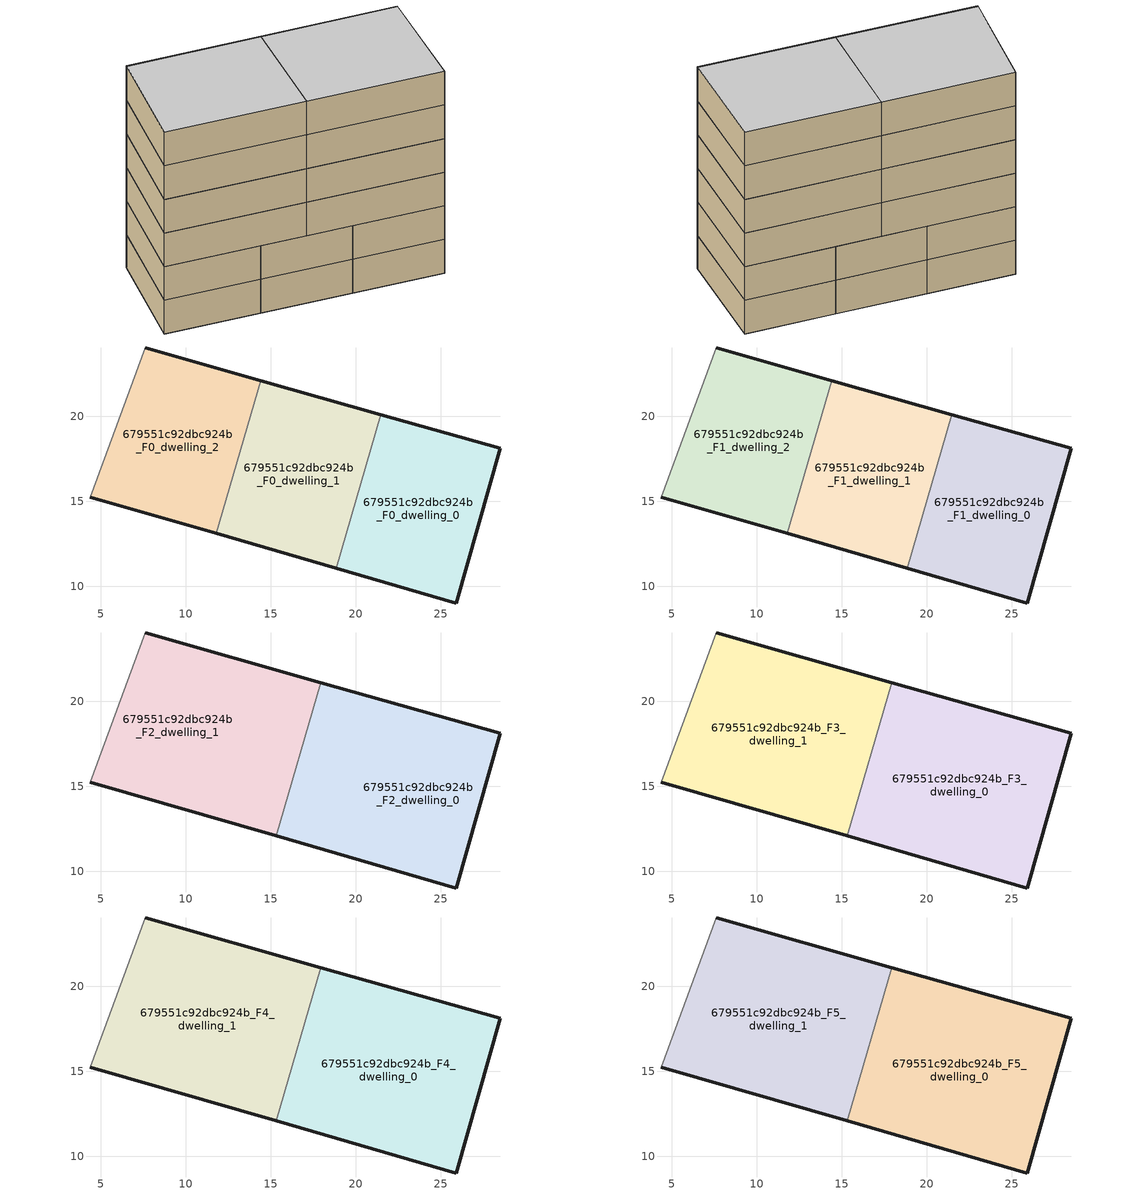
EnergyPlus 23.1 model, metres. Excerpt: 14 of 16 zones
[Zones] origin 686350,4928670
679551c92dbc924b_F0_dwelling_0
 floor ground (EU_floor_Construction): 25.91,9.03 28.48,18.12 21.47,20.1 18.86,11.07 z0
 wall outside (EU_wall_Construction): 21.47,20.1 28.48,18.12 25.91,9.03 18.86,11.07 z0:3
 wall to 679551c92dbc924b_F0_dwelling_1 (EU_wall_Construction): 18.86,11.07 21.47,20.1 z0:3
679551c92dbc924b_F0_dwelling_1
 floor ground (EU_floor_Construction): 18.86,11.07 21.47,20.1 14.4,22.1 11.8,13.12 z0
 wall outside (EU_wall_Construction): 14.4,22.1 21.47,20.1 / 18.86,11.07 11.8,13.12 z0:3
 wall to 679551c92dbc924b_F0_dwelling_2 (EU_wall_Construction): 11.8,13.12 14.4,22.1 z0:3
679551c92dbc924b_F0_dwelling_2
 floor ground (EU_floor_Construction): 11.8,13.12 14.4,22.1 7.61,24.02 4.4,15.26 z0
 wall outside (EU_wall_Construction): 7.61,24.02 14.4,22.1 / 11.8,13.12 4.4,15.26 z0:3
 wall adiabatic (EU_wall_Construction): 4.4,15.26 7.61,24.02 z0:3
679551c92dbc924b_F1_dwelling_0
 floor to 679551c92dbc924b_F0_dwelling_0 (EU_floor_Construction): 25.91,9.03 28.48,18.12 21.47,20.1 18.86,11.07 z3
 wall outside (EU_wall_Construction): 21.47,20.1 28.48,18.12 25.91,9.03 18.86,11.07 z3:6
 wall to 679551c92dbc924b_F1_dwelling_1 (EU_wall_Construction): 18.86,11.07 21.47,20.1 z3:6
679551c92dbc924b_F1_dwelling_1
 floor to 679551c92dbc924b_F0_dwelling_1 (EU_floor_Construction): 18.86,11.07 21.47,20.1 14.4,22.1 11.8,13.12 z3
 wall outside (EU_wall_Construction): 14.4,22.1 21.47,20.1 / 18.86,11.07 11.8,13.12 z3:6
 wall to 679551c92dbc924b_F1_dwelling_2 (EU_wall_Construction): 11.8,13.12 14.4,22.1 z3:6
679551c92dbc924b_F1_dwelling_2
 floor to 679551c92dbc924b_F0_dwelling_2 (EU_floor_Construction): 11.8,13.12 14.4,22.1 7.61,24.02 4.4,15.26 z3
 wall outside (EU_wall_Construction): 7.61,24.02 14.4,22.1 / 11.8,13.12 4.4,15.26 z3:6
 wall adiabatic (EU_wall_Construction): 4.4,15.26 7.61,24.02 z3:6
679551c92dbc924b_F2_dwelling_0
 floor to 679551c92dbc924b_F1_dwelling_0 (EU_floor_Construction): 25.91,9.03 28.48,18.12 21.47,20.1 18.86,11.07 z6
 floor to 679551c92dbc924b_F1_dwelling_1 (EU_floor_Construction): 18.86,11.07 21.47,20.1 17.94,21.1 15.33,12.09 z6
 wall outside (EU_wall_Construction): 17.94,21.1 28.48,18.12 25.91,9.03 15.33,12.09 z6:9
 wall to 679551c92dbc924b_F2_dwelling_1 (EU_wall_Construction): 15.33,12.09 17.94,21.1 z6:9
679551c92dbc924b_F2_dwelling_1
 floor to 679551c92dbc924b_F1_dwelling_1 (EU_floor_Construction): 15.33,12.09 17.94,21.1 14.4,22.1 11.8,13.12 z6
 floor to 679551c92dbc924b_F1_dwelling_2 (EU_floor_Construction): 11.8,13.12 14.4,22.1 7.61,24.02 4.4,15.26 z6
 wall outside (EU_wall_Construction): 7.61,24.02 17.94,21.1 / 15.33,12.09 4.4,15.26 z6:9
 wall adiabatic (EU_wall_Construction): 4.4,15.26 7.61,24.02 z6:9
679551c92dbc924b_F3_dwelling_0
 floor to 679551c92dbc924b_F2_dwelling_0 (EU_floor_Construction): 25.91,9.03 28.48,18.12 17.94,21.1 15.33,12.09 z9
 wall outside (EU_wall_Construction): 17.94,21.1 28.48,18.12 25.91,9.03 15.33,12.09 z9:12
 wall to 679551c92dbc924b_F3_dwelling_1 (EU_wall_Construction): 15.33,12.09 17.94,21.1 z9:12
679551c92dbc924b_F3_dwelling_1
 floor to 679551c92dbc924b_F2_dwelling_1 (EU_floor_Construction): 15.33,12.09 17.94,21.1 7.61,24.02 4.4,15.26 z9
 wall outside (EU_wall_Construction): 7.61,24.02 17.94,21.1 / 15.33,12.09 4.4,15.26 z9:12
 wall adiabatic (EU_wall_Construction): 4.4,15.26 7.61,24.02 z9:12
679551c92dbc924b_F4_dwelling_0
 floor to 679551c92dbc924b_F3_dwelling_0 (EU_floor_Construction): 25.91,9.03 28.48,18.12 17.94,21.1 15.33,12.09 z12
 wall outside (EU_wall_Construction): 17.94,21.1 28.48,18.12 25.91,9.03 15.33,12.09 z12:15
 wall to 679551c92dbc924b_F4_dwelling_1 (EU_wall_Construction): 15.33,12.09 17.94,21.1 z12:15
679551c92dbc924b_F4_dwelling_1
 floor to 679551c92dbc924b_F3_dwelling_1 (EU_floor_Construction): 15.33,12.09 17.94,21.1 7.61,24.02 4.4,15.26 z12
 wall outside (EU_wall_Construction): 7.61,24.02 17.94,21.1 / 15.33,12.09 4.4,15.26 z12:15
 wall adiabatic (EU_wall_Construction): 4.4,15.26 7.61,24.02 z12:15
679551c92dbc924b_F5_dwelling_0
 floor to 679551c92dbc924b_F4_dwelling_0 (EU_floor_Construction): 25.91,9.03 28.48,18.12 17.94,21.1 15.33,12.09 z15
 wall outside (EU_wall_Construction): 17.94,21.1 28.48,18.12 25.91,9.03 15.33,12.09 z15:18
 wall to 679551c92dbc924b_F5_dwelling_1 (EU_wall_Construction): 15.33,12.09 17.94,21.1 z15:18
 ceiling to 679551c92dbc924b_F6_dwelling_0 (EU_floor_Construction): 28.48,18.12 25.91,9.03 15.33,12.09 17.94,21.1 z18
679551c92dbc924b_F5_dwelling_1
 floor to 679551c92dbc924b_F4_dwelling_1 (EU_floor_Construction): 15.33,12.09 17.94,21.1 7.61,24.02 4.4,15.26 z15
 wall outside (EU_wall_Construction): 7.61,24.02 17.94,21.1 / 15.33,12.09 4.4,15.26 z15:18
 wall adiabatic (EU_wall_Construction): 4.4,15.26 7.61,24.02 z15:18
 ceiling to 679551c92dbc924b_F6_dwelling_1 (EU_floor_Construction): 17.94,21.1 15.33,12.09 4.4,15.26 7.61,24.02 z18
[Building]
EU S2 Campaign: North Axis=0; Terrain=City; Solar Distribution=FullExterior
[Site:Location]
Bologna: Latitude=44.5; Longitude=11.25; Time Zone=1; Elevation=37
[SizingPeriod:WeatherFileDays]
AnnualSizingPeriod: Begin Month=1; Begin Day of Month=1; End Month=12; End Day of Month=31; Day of Week for Start Day=Monday; Use Weather File Daylight Saving Period=No; Use Weather File Rain and Snow Indicators=No
[MATERIAL]
EU_InternalMass_Material: Roughness=MediumRough; Thickness=0.1; Conductivity=1; Density=1800; Specific Heat=900; Thermal Absorptance=0.9; Solar Absorptance=0.7; Visible Absorptance=0.7
[MATERIAL:NOMASS] Roughness=MediumRough; Thermal Absorptance=0.9; Solar Absorptance=0.7; Visible Absorptance=0.7
Name | Thermal Resistance
EU_wall_NoMass | 0.905828
EU_floor_NoMass | 0.67114
[CONSTRUCTION]
EU_wall_Construction: EU_wall_NoMass
EU_floor_Construction: EU_floor_NoMass
EU_InternalMass_Construction: EU_InternalMass_Material
[ZONE] Type=1; Multiplier=1; Ceiling Height=autocalculate; Floor Area=autocalculate; Part of Total Floor Area=Yes
Name | Volume
679551c92dbc924b_F0_dwelling_0 | 206.627
679551c92dbc924b_F1_dwelling_0 | 206.628
679551c92dbc924b_F2_dwelling_0 | 309.948
679551c92dbc924b_F3_dwelling_0; 679551c92dbc924b_F4_dwelling_0; 679551c92dbc924b_F5_dwelling_0 | 309.949
679551c92dbc924b_F0_dwelling_1 | 206.644
679551c92dbc924b_F1_dwelling_1 | 206.643
679551c92dbc924b_F2_dwelling_1 | 309.943
679551c92dbc924b_F3_dwelling_1; 679551c92dbc924b_F4_dwelling_1; 679551c92dbc924b_F5_dwelling_1 | 309.955
679551c92dbc924b_F0_dwelling_2; 679551c92dbc924b_F1_dwelling_2 | 206.635
[INTERNALMASS] Construction=EU_InternalMass_Construction
Name | Zone or ZoneList | Surface Area
679551c92dbc924b_F0_dwelling_0_EU_InternalMass | 679551c92dbc924b_F0_dwelling_0 | 68.8756
679551c92dbc924b_F0_dwelling_1_EU_InternalMass | 679551c92dbc924b_F0_dwelling_1 | 68.8812
679551c92dbc924b_F0_dwelling_2_EU_InternalMass | 679551c92dbc924b_F0_dwelling_2 | 68.8781
679551c92dbc924b_F1_dwelling_0_EU_InternalMass | 679551c92dbc924b_F1_dwelling_0 | 68.8756
679551c92dbc924b_F1_dwelling_1_EU_InternalMass | 679551c92dbc924b_F1_dwelling_1 | 68.8812
679551c92dbc924b_F1_dwelling_2_EU_InternalMass | 679551c92dbc924b_F1_dwelling_2 | 68.8781
679551c92dbc924b_F2_dwelling_0_EU_InternalMass | 679551c92dbc924b_F2_dwelling_0 | 103.315
679551c92dbc924b_F2_dwelling_1_EU_InternalMass | 679551c92dbc924b_F2_dwelling_1 | 103.318
679551c92dbc924b_F3_dwelling_0_EU_InternalMass | 679551c92dbc924b_F3_dwelling_0 | 103.315
679551c92dbc924b_F3_dwelling_1_EU_InternalMass | 679551c92dbc924b_F3_dwelling_1 | 103.318
679551c92dbc924b_F4_dwelling_0_EU_InternalMass | 679551c92dbc924b_F4_dwelling_0 | 103.315
679551c92dbc924b_F4_dwelling_1_EU_InternalMass | 679551c92dbc924b_F4_dwelling_1 | 103.318
679551c92dbc924b_F5_dwelling_0_EU_InternalMass | 679551c92dbc924b_F5_dwelling_0 | 103.315
679551c92dbc924b_F5_dwelling_1_EU_InternalMass | 679551c92dbc924b_F5_dwelling_1 | 103.318
[OTHEREQUIPMENT] Fuel Type=Electricity; Design Level Calculation Method=Watts/Area; Power per Zone Floor Area=1; Fraction Latent=0; Fraction Radiant=0; Fraction Lost=0; Carbon Dioxide Generation Rate=0; EndUse Subcategory=EU_Step8_InternalGains
Name | Zone or ZoneList or Space or SpaceList | Schedule
EU_Step8_InternalGain_679551c92dbc924b_F0_dwelling_0_f000 | 679551c92dbc924b_F0_dwelling_0 | EU_Step8_GainSchedule_679551c92dbc924b_F0_dwelling_0_f000
EU_Step8_InternalGain_679551c92dbc924b_F0_dwelling_1_f000 | 679551c92dbc924b_F0_dwelling_1 | EU_Step8_GainSchedule_679551c92dbc924b_F0_dwelling_1_f000
EU_Step8_InternalGain_679551c92dbc924b_F0_dwelling_2_f000 | 679551c92dbc924b_F0_dwelling_2 | EU_Step8_GainSchedule_679551c92dbc924b_F0_dwelling_2_f000
EU_Step8_InternalGain_679551c92dbc924b_F1_dwelling_0_f000 | 679551c92dbc924b_F1_dwelling_0 | EU_Step8_GainSchedule_679551c92dbc924b_F1_dwelling_0_f000
EU_Step8_InternalGain_679551c92dbc924b_F1_dwelling_1_f000 | 679551c92dbc924b_F1_dwelling_1 | EU_Step8_GainSchedule_679551c92dbc924b_F1_dwelling_1_f000
EU_Step8_InternalGain_679551c92dbc924b_F1_dwelling_2_f000 | 679551c92dbc924b_F1_dwelling_2 | EU_Step8_GainSchedule_679551c92dbc924b_F1_dwelling_2_f000
EU_Step8_InternalGain_679551c92dbc924b_F2_dwelling_0_f000 | 679551c92dbc924b_F2_dwelling_0 | EU_Step8_GainSchedule_679551c92dbc924b_F2_dwelling_0_f000
EU_Step8_InternalGain_679551c92dbc924b_F2_dwelling_1_f000 | 679551c92dbc924b_F2_dwelling_1 | EU_Step8_GainSchedule_679551c92dbc924b_F2_dwelling_1_f000
EU_Step8_InternalGain_679551c92dbc924b_F3_dwelling_0_f000 | 679551c92dbc924b_F3_dwelling_0 | EU_Step8_GainSchedule_679551c92dbc924b_F3_dwelling_0_f000
EU_Step8_InternalGain_679551c92dbc924b_F3_dwelling_1_f000 | 679551c92dbc924b_F3_dwelling_1 | EU_Step8_GainSchedule_679551c92dbc924b_F3_dwelling_1_f000
EU_Step8_InternalGain_679551c92dbc924b_F4_dwelling_0_f000 | 679551c92dbc924b_F4_dwelling_0 | EU_Step8_GainSchedule_679551c92dbc924b_F4_dwelling_0_f000
EU_Step8_InternalGain_679551c92dbc924b_F4_dwelling_1_f000 | 679551c92dbc924b_F4_dwelling_1 | EU_Step8_GainSchedule_679551c92dbc924b_F4_dwelling_1_f000
EU_Step8_InternalGain_679551c92dbc924b_F5_dwelling_0_f000 | 679551c92dbc924b_F5_dwelling_0 | EU_Step8_GainSchedule_679551c92dbc924b_F5_dwelling_0_f000
EU_Step8_InternalGain_679551c92dbc924b_F5_dwelling_1_f000 | 679551c92dbc924b_F5_dwelling_1 | EU_Step8_GainSchedule_679551c92dbc924b_F5_dwelling_1_f000
[ZONEVENTILATION:DESIGNFLOWRATE] Schedule=EU_AlwaysOn; Design Flow Rate Calculation Method=AirChanges/Hour; Air Changes per Hour=0.73129; Ventilation Type=Natural; Fan Pressure Rise=0; Fan Total Efficiency=1; Constant Term Coefficient=1; Temperature Term Coefficient=0; Velocity Term Coefficient=0; Velocity Squared Term Coefficient=0; Minimum Indoor Temperature=-100; Maximum Indoor Temperature=100; Delta Temperature=-100; Minimum Outdoor Temperature=-100; Maximum Outdoor Temperature=100; Maximum Wind Speed=40
Name | Zone or ZoneList or Space or SpaceList
EU_ConstantAir_679551c92dbc924b_F0_dwelling_0 | 679551c92dbc924b_F0_dwelling_0
EU_ConstantAir_679551c92dbc924b_F0_dwelling_1 | 679551c92dbc924b_F0_dwelling_1
EU_ConstantAir_679551c92dbc924b_F0_dwelling_2 | 679551c92dbc924b_F0_dwelling_2
EU_ConstantAir_679551c92dbc924b_F1_dwelling_0 | 679551c92dbc924b_F1_dwelling_0
EU_ConstantAir_679551c92dbc924b_F1_dwelling_1 | 679551c92dbc924b_F1_dwelling_1
EU_ConstantAir_679551c92dbc924b_F1_dwelling_2 | 679551c92dbc924b_F1_dwelling_2
EU_ConstantAir_679551c92dbc924b_F2_dwelling_0 | 679551c92dbc924b_F2_dwelling_0
EU_ConstantAir_679551c92dbc924b_F2_dwelling_1 | 679551c92dbc924b_F2_dwelling_1
EU_ConstantAir_679551c92dbc924b_F3_dwelling_0 | 679551c92dbc924b_F3_dwelling_0
EU_ConstantAir_679551c92dbc924b_F3_dwelling_1 | 679551c92dbc924b_F3_dwelling_1
EU_ConstantAir_679551c92dbc924b_F4_dwelling_0 | 679551c92dbc924b_F4_dwelling_0
EU_ConstantAir_679551c92dbc924b_F4_dwelling_1 | 679551c92dbc924b_F4_dwelling_1
EU_ConstantAir_679551c92dbc924b_F5_dwelling_0 | 679551c92dbc924b_F5_dwelling_0
EU_ConstantAir_679551c92dbc924b_F5_dwelling_1 | 679551c92dbc924b_F5_dwelling_1
[HVACTEMPLATE:THERMOSTAT] Constant Heating Setpoint=20; Constant Cooling Setpoint=50
EU_HeatOnly_679551c92dbc924b_F0_dwelling_0; EU_HeatOnly_679551c92dbc924b_F0_dwelling_1; EU_HeatOnly_679551c92dbc924b_F0_dwelling_2; EU_HeatOnly_679551c92dbc924b_F1_dwelling_0; EU_HeatOnly_679551c92dbc924b_F1_dwelling_1; EU_HeatOnly_679551c92dbc924b_F1_dwelling_2; EU_HeatOnly_679551c92dbc924b_F2_dwelling_0; EU_HeatOnly_679551c92dbc924b_F2_dwelling_1; EU_HeatOnly_679551c92dbc924b_F3_dwelling_0; EU_HeatOnly_679551c92dbc924b_F3_dwelling_1; EU_HeatOnly_679551c92dbc924b_F4_dwelling_0; EU_HeatOnly_679551c92dbc924b_F4_dwelling_1; EU_HeatOnly_679551c92dbc924b_F5_dwelling_0; EU_HeatOnly_679551c92dbc924b_F5_dwelling_1; EU_HeatOnly_679551c92dbc924b_F6_dwelling_0; EU_HeatOnly_679551c92dbc924b_F6_dwelling_1
[HVACTEMPLATE:ZONE:IDEALLOADSAIRSYSTEM] System Availability Schedule=EU_AlwaysOn; Maximum Heating Supply Air Temperature=50; Minimum Cooling Supply Air Temperature=13; Maximum Heating Supply Air Humidity Ratio=0.0156; Minimum Cooling Supply Air Humidity Ratio=0.0077; Heating Limit=NoLimit; Cooling Limit=NoLimit; Heating Availability Schedule=EU_AlwaysOn; Cooling Availability Schedule=EU_CoolingOff; Dehumidification Control Type=ConstantSensibleHeatRatio; Cooling Sensible Heat Ratio=0.7; Dehumidification Setpoint=60; Humidification Control Type=None; Humidification Setpoint=30; Outdoor Air Method=None; Outdoor Air Flow Rate per Person=0.00944; Outdoor Air Flow Rate per Zone Floor Area=0; Outdoor Air Flow Rate per Zone=0; Demand Controlled Ventilation Type=None; Outdoor Air Economizer Type=NoEconomizer; Heat Recovery Type=None; Sensible Heat Recovery Effectiveness=0.7; Latent Heat Recovery Effectiveness=0.65
Name | Template Thermostat
679551c92dbc924b_F0_dwelling_0 | EU_HeatOnly_679551c92dbc924b_F0_dwelling_0
679551c92dbc924b_F0_dwelling_1 | EU_HeatOnly_679551c92dbc924b_F0_dwelling_1
679551c92dbc924b_F0_dwelling_2 | EU_HeatOnly_679551c92dbc924b_F0_dwelling_2
679551c92dbc924b_F1_dwelling_0 | EU_HeatOnly_679551c92dbc924b_F1_dwelling_0
679551c92dbc924b_F1_dwelling_1 | EU_HeatOnly_679551c92dbc924b_F1_dwelling_1
679551c92dbc924b_F1_dwelling_2 | EU_HeatOnly_679551c92dbc924b_F1_dwelling_2
679551c92dbc924b_F2_dwelling_0 | EU_HeatOnly_679551c92dbc924b_F2_dwelling_0
679551c92dbc924b_F2_dwelling_1 | EU_HeatOnly_679551c92dbc924b_F2_dwelling_1
679551c92dbc924b_F3_dwelling_0 | EU_HeatOnly_679551c92dbc924b_F3_dwelling_0
679551c92dbc924b_F3_dwelling_1 | EU_HeatOnly_679551c92dbc924b_F3_dwelling_1
679551c92dbc924b_F4_dwelling_0 | EU_HeatOnly_679551c92dbc924b_F4_dwelling_0
679551c92dbc924b_F4_dwelling_1 | EU_HeatOnly_679551c92dbc924b_F4_dwelling_1
679551c92dbc924b_F5_dwelling_0 | EU_HeatOnly_679551c92dbc924b_F5_dwelling_0
679551c92dbc924b_F5_dwelling_1 | EU_HeatOnly_679551c92dbc924b_F5_dwelling_1
[SIZING:ZONE] Zone Cooling Design Supply Air Temperature Input Method=SupplyAirTemperature; Zone Cooling Design Supply Air Temperature=13; Zone Heating Design Supply Air Temperature Input Method=SupplyAirTemperature; Zone Heating Design Supply Air Temperature=50; Zone Cooling Design Supply Air Humidity Ratio=0.008; Zone Heating Design Supply Air Humidity Ratio=0.008; Cooling Design Air Flow Method=DesignDay; Cooling Design Air Flow Rate=0; Cooling Minimum Air Flow per Zone Floor Area=0.000762; Cooling Minimum Air Flow=0; Cooling Minimum Air Flow Fraction=0.2; Heating Design Air Flow Method=DesignDay; Heating Design Air Flow Rate=0; Heating Maximum Air Flow per Zone Floor Area=0.002032; Heating Maximum Air Flow=0.141576; Heating Maximum Air Flow Fraction=0.3; Account for Dedicated Outdoor Air System=No; Dedicated Outdoor Air System Control Strategy=NeutralSupplyAir; Dedicated Outdoor Air Low Setpoint Temperature for Design=autosize; Dedicated Outdoor Air High Setpoint Temperature for Design=autosize; Zone Load Sizing Method=Sensible Load Only No Latent Load; Zone Latent Cooling Design Supply Air Humidity Ratio Input Method=HumidityRatioDifference; Zone Cooling Design Supply Air Humidity Ratio Difference=0.005; Zone Latent Heating Design Supply Air Humidity Ratio Input Method=HumidityRatioDifference; Zone Humidification Design Supply Air Humidity Ratio Difference=0.005
679551c92dbc924b_F0_dwelling_0; 679551c92dbc924b_F0_dwelling_1; 679551c92dbc924b_F0_dwelling_2; 679551c92dbc924b_F1_dwelling_0; 679551c92dbc924b_F1_dwelling_1; 679551c92dbc924b_F1_dwelling_2; 679551c92dbc924b_F2_dwelling_0; 679551c92dbc924b_F2_dwelling_1; 679551c92dbc924b_F3_dwelling_0; 679551c92dbc924b_F3_dwelling_1; 679551c92dbc924b_F4_dwelling_0; 679551c92dbc924b_F4_dwelling_1; 679551c92dbc924b_F5_dwelling_0; 679551c92dbc924b_F5_dwelling_1
[SCHEDULE:CONSTANT]
Name | Hourly Value
EU_AlwaysOn | 1
EU_CoolingOff | 0
[SCHEDULE:FILE] Column Number=1; Rows to Skip at Top=0; Number of Hours of Data=8760; Column Separator=Comma; Interpolate to Timestep=No; Minutes per Item=60; Adjust Schedule for Daylight Savings=Yes
Name | File
EU_Step8_GainSchedule_679551c92dbc924b_F0_dwelling_0_f000 | ../../schedules/679551c92dbc924b/679551c92dbc924b_F0_dwelling_0_f000_gain.csv
EU_Step8_GainSchedule_679551c92dbc924b_F0_dwelling_1_f000 | ../../schedules/679551c92dbc924b/679551c92dbc924b_F0_dwelling_1_f000_gain.csv
EU_Step8_GainSchedule_679551c92dbc924b_F0_dwelling_2_f000 | ../../schedules/679551c92dbc924b/679551c92dbc924b_F0_dwelling_2_f000_gain.csv
EU_Step8_GainSchedule_679551c92dbc924b_F1_dwelling_0_f000 | ../../schedules/679551c92dbc924b/679551c92dbc924b_F1_dwelling_0_f000_gain.csv
EU_Step8_GainSchedule_679551c92dbc924b_F1_dwelling_1_f000 | ../../schedules/679551c92dbc924b/679551c92dbc924b_F1_dwelling_1_f000_gain.csv
EU_Step8_GainSchedule_679551c92dbc924b_F1_dwelling_2_f000 | ../../schedules/679551c92dbc924b/679551c92dbc924b_F1_dwelling_2_f000_gain.csv
EU_Step8_GainSchedule_679551c92dbc924b_F2_dwelling_0_f000 | ../../schedules/679551c92dbc924b/679551c92dbc924b_F2_dwelling_0_f000_gain.csv
EU_Step8_GainSchedule_679551c92dbc924b_F2_dwelling_1_f000 | ../../schedules/679551c92dbc924b/679551c92dbc924b_F2_dwelling_1_f000_gain.csv
EU_Step8_GainSchedule_679551c92dbc924b_F3_dwelling_0_f000 | ../../schedules/679551c92dbc924b/679551c92dbc924b_F3_dwelling_0_f000_gain.csv
EU_Step8_GainSchedule_679551c92dbc924b_F3_dwelling_1_f000 | ../../schedules/679551c92dbc924b/679551c92dbc924b_F3_dwelling_1_f000_gain.csv
EU_Step8_GainSchedule_679551c92dbc924b_F4_dwelling_0_f000 | ../../schedules/679551c92dbc924b/679551c92dbc924b_F4_dwelling_0_f000_gain.csv
EU_Step8_GainSchedule_679551c92dbc924b_F4_dwelling_1_f000 | ../../schedules/679551c92dbc924b/679551c92dbc924b_F4_dwelling_1_f000_gain.csv
EU_Step8_GainSchedule_679551c92dbc924b_F5_dwelling_0_f000 | ../../schedules/679551c92dbc924b/679551c92dbc924b_F5_dwelling_0_f000_gain.csv
EU_Step8_GainSchedule_679551c92dbc924b_F5_dwelling_1_f000 | ../../schedules/679551c92dbc924b/679551c92dbc924b_F5_dwelling_1_f000_gain.csv
